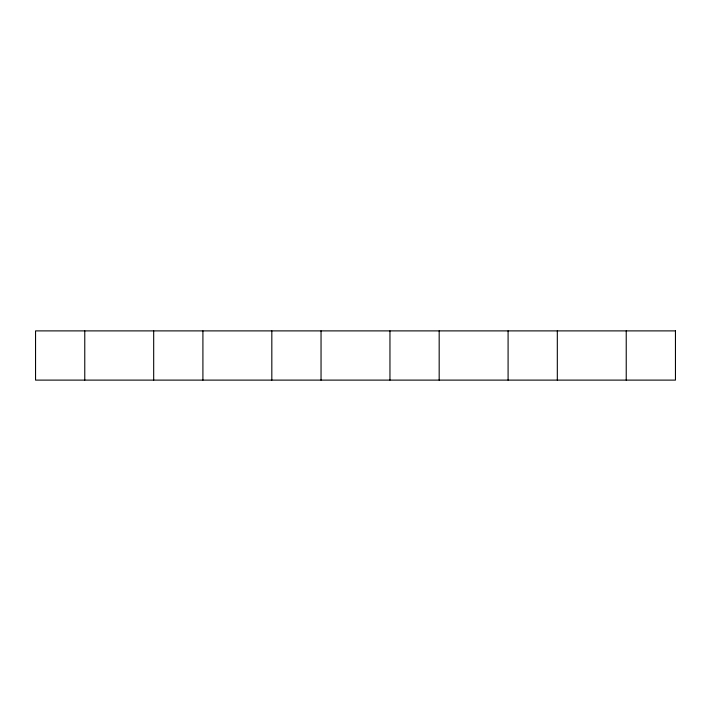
<?xml version="1.0" encoding="UTF-8"?>
<svg xmlns="http://www.w3.org/2000/svg" width="711" height="711" viewBox="0 0 711 711"><rect width="100%" height="100%" fill="white"/><g stroke="black" fill="none" stroke-linecap="round" stroke-linejoin="round"><path stroke-width="1.07" d="M626.231 330.891L626.231 380.109M557.317 330.891L557.317 380.109M508.089 330.891L508.089 380.109M439.176 330.891L439.176 380.109M389.957 330.891L389.957 380.109M321.043 330.891L321.043 380.109M271.824 330.891L271.824 380.109M202.911 330.891L202.911 380.109M153.683 330.891L153.683 380.109M84.769 330.891L84.769 380.109M675.45 330.891L35.55 330.891L35.55 380.109L675.45 380.109L675.45 330.891"/></g></svg>
